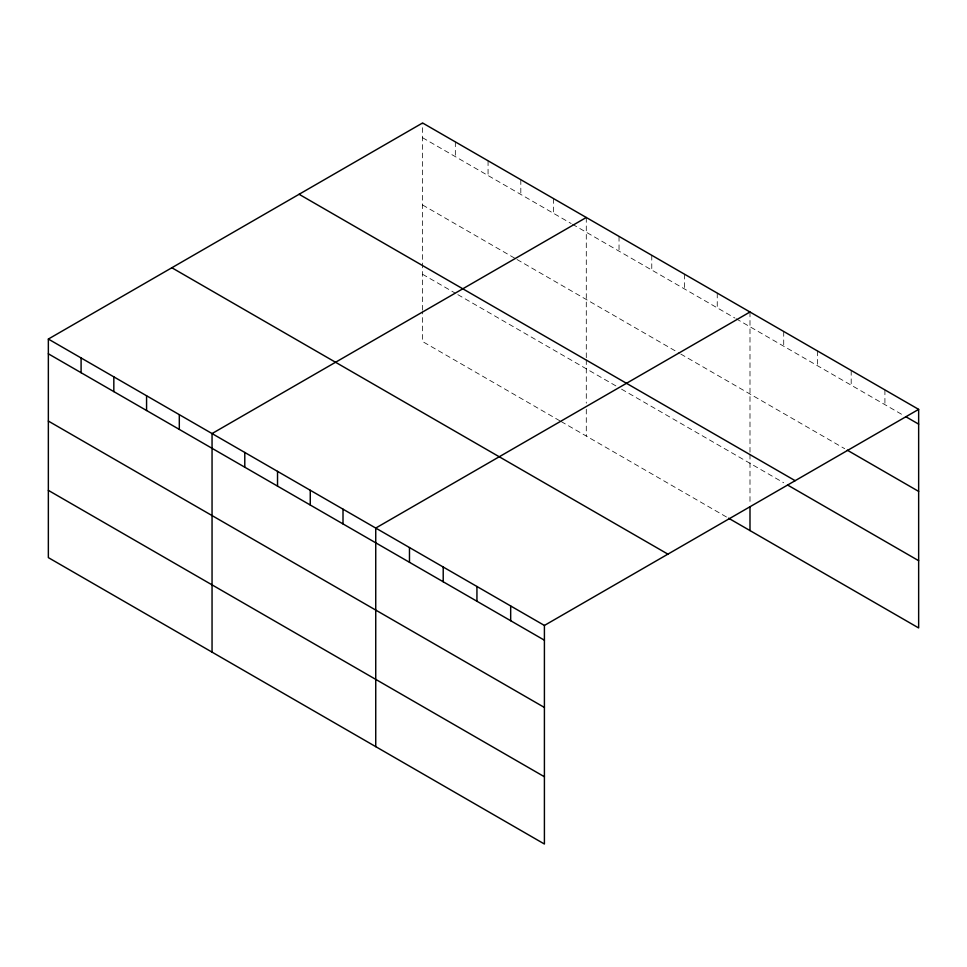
<?xml version="1.0" encoding="UTF-8"?>
<svg xmlns="http://www.w3.org/2000/svg" width="967" height="967" viewBox="0 0 967 967"><rect width="100%" height="100%" fill="white"/><g stroke="black" fill="none" stroke-linecap="round" stroke-linejoin="round"><path stroke-width="0.73" stroke-dasharray="4.83 3.63" d="M422.591 310.165L422.591 122.978M422.591 137.737L571.183 223.522M572.44 224.247L734.884 318.034M736.141 318.759L904.375 415.883M422.591 204.992L515.774 258.793M517.031 259.519L679.475 353.306M680.732 354.031L844.699 448.688M422.591 274.29L455.336 293.194M457.85 294.645L619.037 387.707M621.551 389.157L783.717 482.787M559.845 420.802L422.591 341.556L422.591 311.664M561.114 421.527L727.329 517.49M884.914 389.906L884.914 404.653M851.19 370.434L851.19 385.18M817.453 350.948L817.453 365.707M783.717 331.476L783.717 346.234M749.993 312.003L749.993 452.774M749.993 454.272L749.993 503.674M717.248 293.098L717.248 307.857M684.515 274.205L684.515 288.952M651.77 255.3L651.77 270.047M619.037 236.395L619.037 251.142M586.292 217.49L586.292 358.261M586.292 359.76L586.292 403.179M586.292 409.162L586.292 436.069M553.559 198.586L553.559 213.344M520.814 179.693L520.814 194.44M488.069 160.788L488.069 175.535M455.336 141.883L455.336 156.63"/><path stroke-width="1.45" d="M48.35 339.054L544.409 625.444L544.409 844.022L48.35 557.621L48.35 339.054L422.591 122.978L918.65 409.379L918.65 627.946L728.586 518.215M586.292 217.49L212.051 433.567L212.051 652.133M749.993 312.003L375.74 528.067L375.74 746.645M544.409 625.444L918.65 409.379M905.68 416.632L918.65 424.126M847.297 450.187L918.65 491.393M299.093 194.282L795.152 480.684M787.609 485.035L918.65 560.691M171.848 267.75L667.907 554.139M48.35 353.801L544.409 640.202M48.35 421.068L544.409 707.457M48.35 490.366L544.409 776.755M749.993 506.66L749.993 530.569M510.673 605.971L510.673 620.717M476.936 586.498L476.936 601.244M443.212 567.025L443.212 581.771M409.476 547.552L409.476 562.298M343.007 509.174L343.007 523.921M310.262 490.269L310.262 505.016M277.529 471.364L277.529 486.111M244.784 452.459L244.784 467.218M179.306 414.662L179.306 429.408M146.573 395.757L146.573 410.504M113.828 376.852L113.828 391.611M81.095 357.959L81.095 372.706"/></g></svg>
